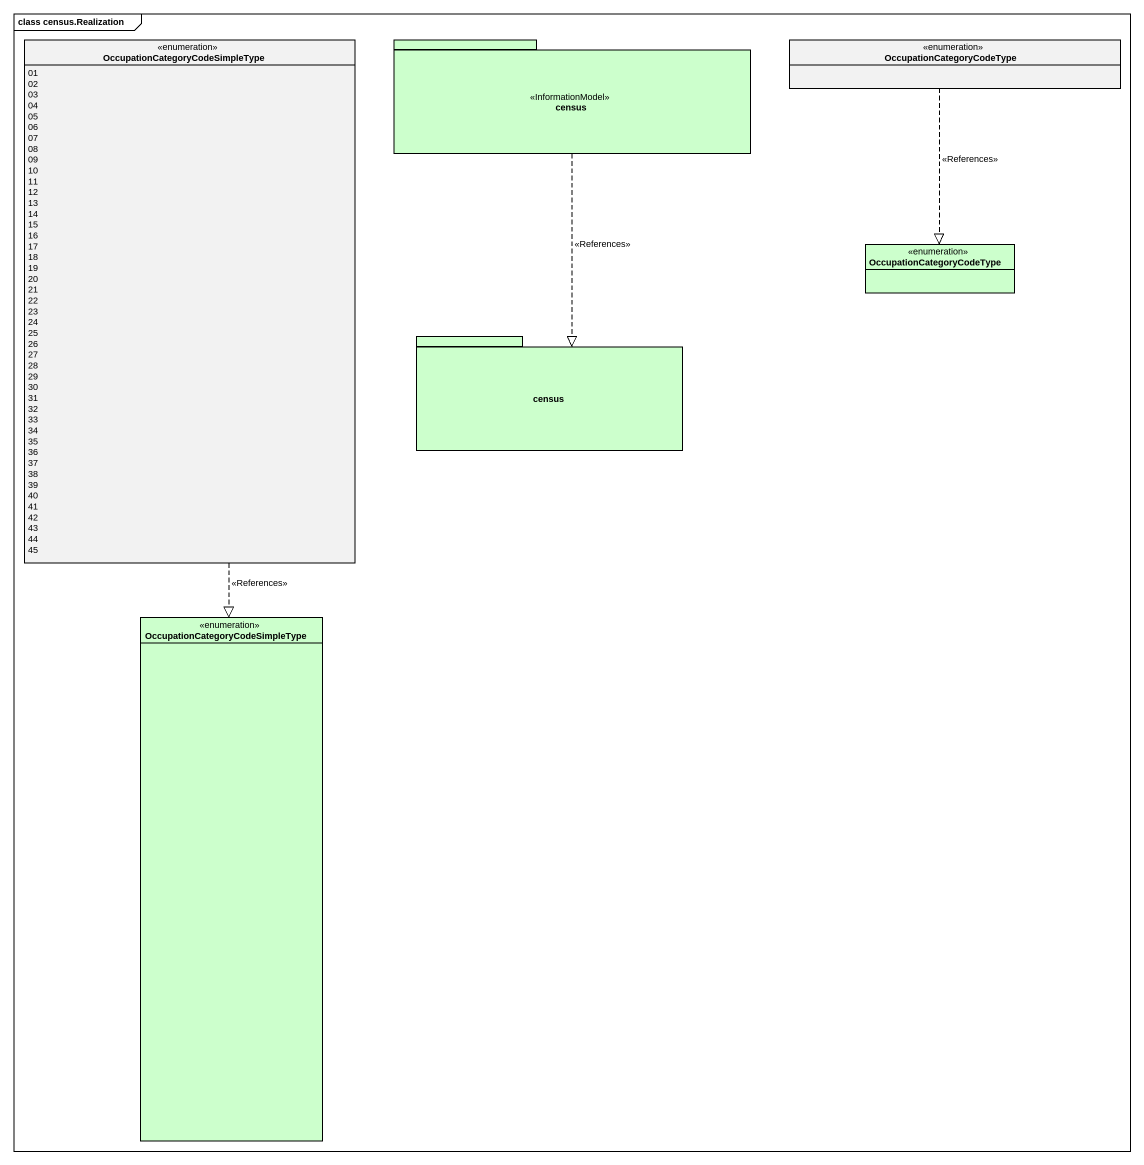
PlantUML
@startuml
mainframe class census.Realization
hide circle
hide empty members
enum "OccupationCategoryCodeSimpleType" as OccupationCategoryCodeSimple {
  01
  02
  03
  04
  05
  06
  07
  08
  09
  10
  11
  12
  13
  14
  15
  16
  17
  18
  19
  20
  21
  22
  23
  24
  25
  26
  27
  28
  29
  30
  31
  32
  33
  34
  35
  36
  37
  38
  39
  40
  41
  42
  43
  44
  45
}
package census <<InformationModel>> #CCFFCC {
}
enum OccupationCategoryCodeType
enum "OccupationCategoryCodeType" as OccupationCategoryCodeType_2 #CCFFCC
package "census" as census_2 #CCFFCC {
}
enum "OccupationCategoryCodeSimpleType" as OccupationCategoryCodeSimple_2 #CCFFCC
OccupationCategoryCodeSimple ..|> OccupationCategoryCodeSimple_2 : <<References>>
census ..|> census_2 : <<References>>
OccupationCategoryCodeType ..|> OccupationCategoryCodeType_2 : <<References>>
@enduml
